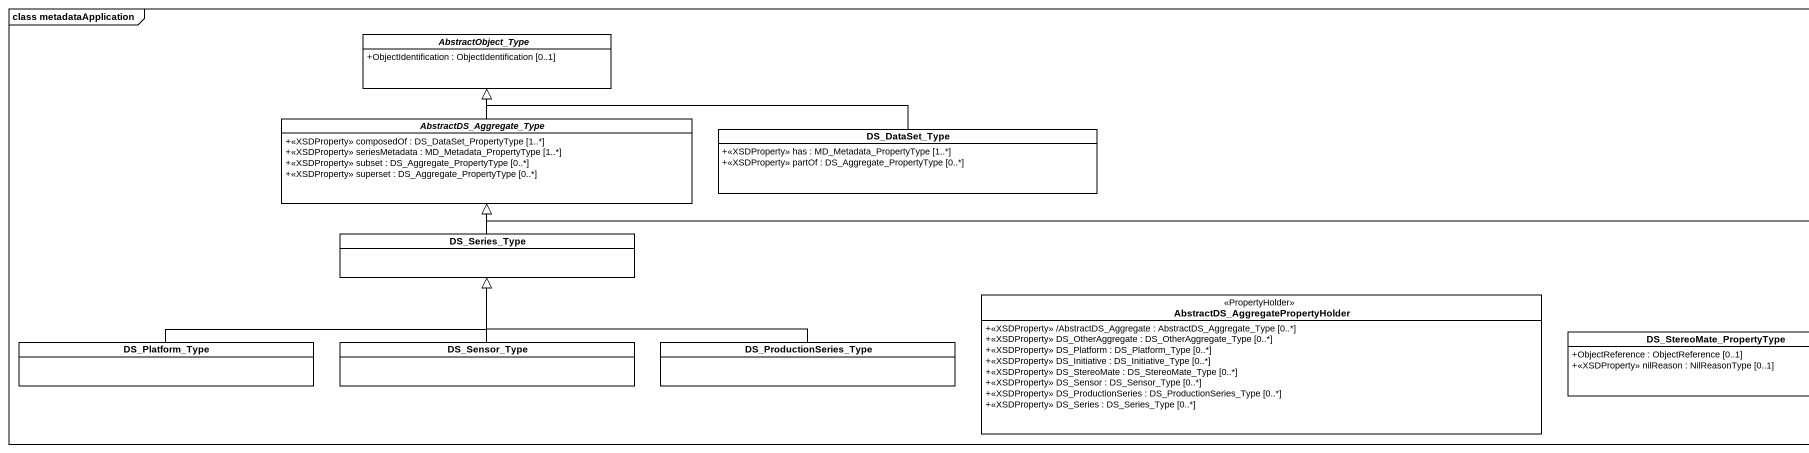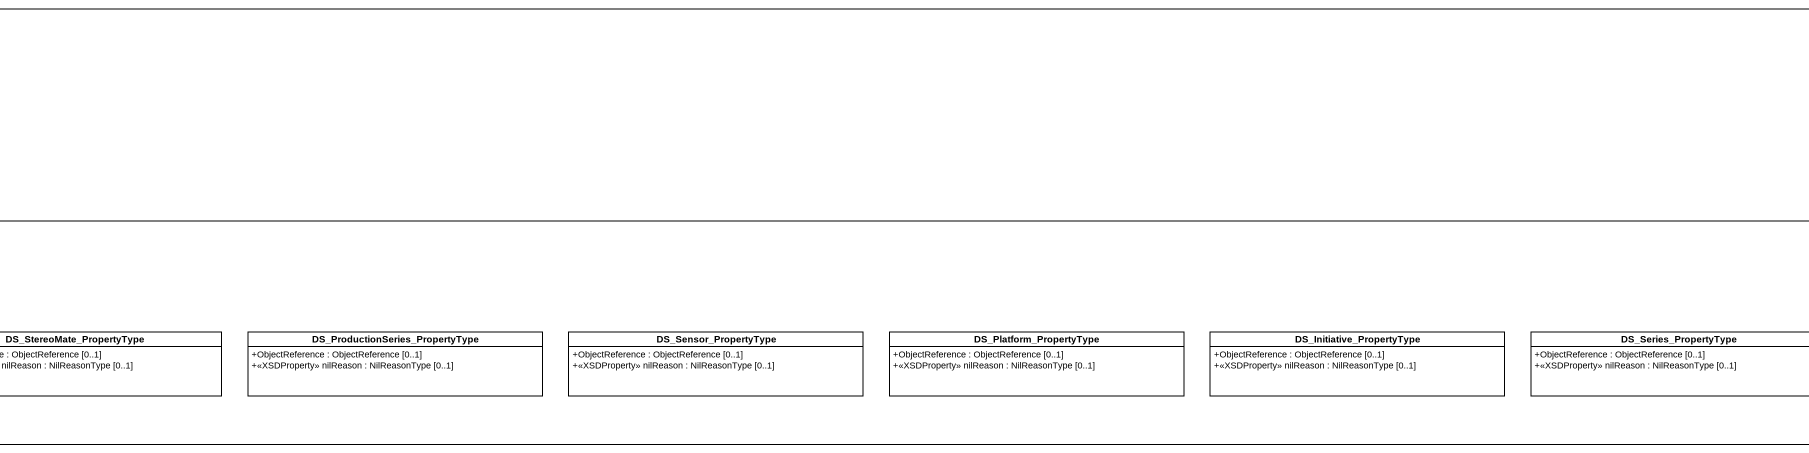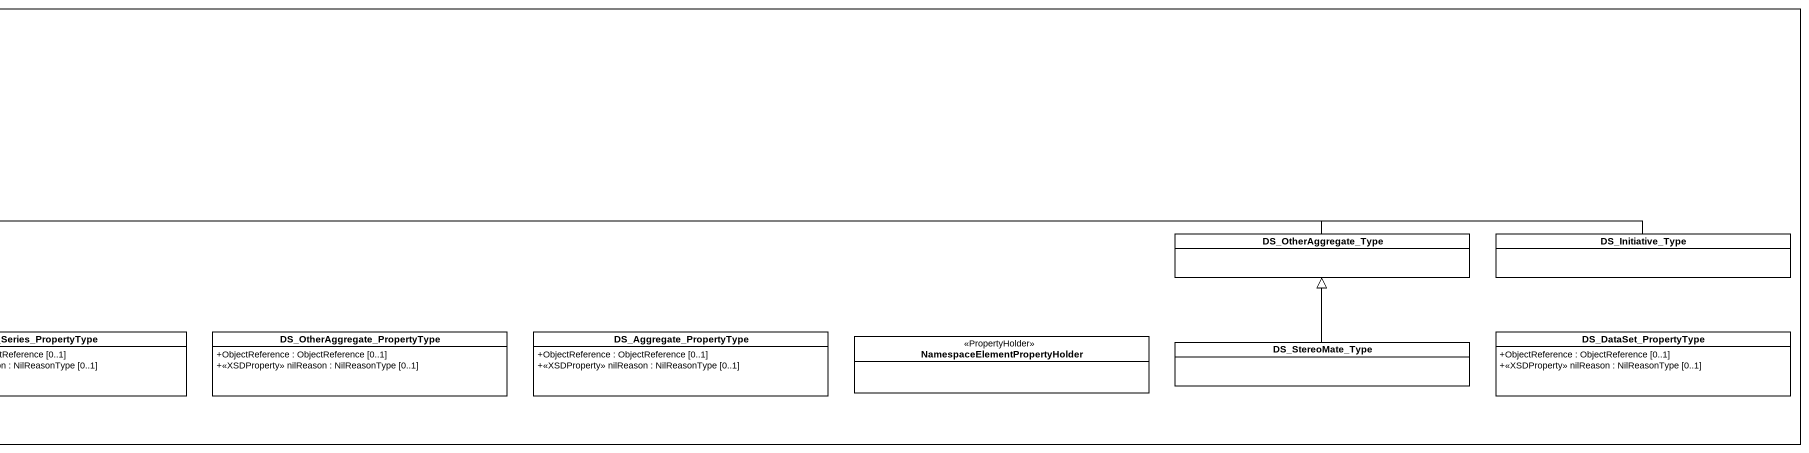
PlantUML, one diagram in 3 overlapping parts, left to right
@startuml
mainframe class metadataApplication
hide circle
hide empty members
skinparam classAttributeIconSize 0
abstract class AbstractObject_Type {
  +ObjectIdentification : ObjectIdentification [0..1]
}
abstract class AbstractDS_Aggregate_Type {
  +<<XSDProperty>> composedOf : DS_DataSet_PropertyType [1..*]
  +<<XSDProperty>> seriesMetadata : MD_Metadata_PropertyType [1..*]
  +<<XSDProperty>> subset : DS_Aggregate_PropertyType [0..*]
  +<<XSDProperty>> superset : DS_Aggregate_PropertyType [0..*]
}
class DS_DataSet_Type {
  +<<XSDProperty>> has : MD_Metadata_PropertyType [1..*]
  +<<XSDProperty>> partOf : DS_Aggregate_PropertyType [0..*]
}
class DS_Series_Type
class DS_OtherAggregate_Type
class DS_Initiative_Type
class "AbstractDS_AggregatePropertyHolder" as AbstractDS <<PropertyHolder>> {
  +<<XSDProperty>> /AbstractDS_Aggregate : AbstractDS_Aggregate_Type [0..*]
  +<<XSDProperty>> DS_OtherAggregate : DS_OtherAggregate_Type [0..*]
  +<<XSDProperty>> DS_Platform : DS_Platform_Type [0..*]
  +<<XSDProperty>> DS_Initiative : DS_Initiative_Type [0..*]
  +<<XSDProperty>> DS_StereoMate : DS_StereoMate_Type [0..*]
  +<<XSDProperty>> DS_Sensor : DS_Sensor_Type [0..*]
  +<<XSDProperty>> DS_ProductionSeries : DS_ProductionSeries_Type [0..*]
  +<<XSDProperty>> DS_Series : DS_Series_Type [0..*]
}
class DS_Platform_Type
class DS_Sensor_Type
class DS_ProductionSeries_Type
class DS_StereoMate_PropertyType {
  +ObjectReference : ObjectReference [0..1]
  +<<XSDProperty>> nilReason : NilReasonType [0..1]
}
class "DS_ProductionSeries_PropertyType" as DS_ProductionSeries {
  +ObjectReference : ObjectReference [0..1]
  +<<XSDProperty>> nilReason : NilReasonType [0..1]
}
class DS_Sensor_PropertyType {
  +ObjectReference : ObjectReference [0..1]
  +<<XSDProperty>> nilReason : NilReasonType [0..1]
}
class DS_Platform_PropertyType {
  +ObjectReference : ObjectReference [0..1]
  +<<XSDProperty>> nilReason : NilReasonType [0..1]
}
class DS_Initiative_PropertyType {
  +ObjectReference : ObjectReference [0..1]
  +<<XSDProperty>> nilReason : NilReasonType [0..1]
}
class DS_Series_PropertyType {
  +ObjectReference : ObjectReference [0..1]
  +<<XSDProperty>> nilReason : NilReasonType [0..1]
}
class "DS_OtherAggregate_PropertyType" as DS_OtherAggregate {
  +ObjectReference : ObjectReference [0..1]
  +<<XSDProperty>> nilReason : NilReasonType [0..1]
}
class DS_Aggregate_PropertyType {
  +ObjectReference : ObjectReference [0..1]
  +<<XSDProperty>> nilReason : NilReasonType [0..1]
}
class "NamespaceElementPropertyHolder" as NamespaceElementPropertyHold <<PropertyHolder>>
class DS_StereoMate_Type
class DS_DataSet_PropertyType {
  +ObjectReference : ObjectReference [0..1]
  +<<XSDProperty>> nilReason : NilReasonType [0..1]
}
AbstractDS_Aggregate_Type -up-|> AbstractObject_Type
DS_DataSet_Type -left-|> AbstractObject_Type
DS_Series_Type -up-|> AbstractDS_Aggregate_Type
DS_OtherAggregate_Type -left-|> AbstractDS_Aggregate_Type
DS_Initiative_Type -left-|> AbstractDS_Aggregate_Type
DS_Platform_Type -right-|> DS_Series_Type
DS_Sensor_Type -up-|> DS_Series_Type
DS_ProductionSeries_Type -left-|> DS_Series_Type
DS_StereoMate_Type -up-|> DS_OtherAggregate_Type
@enduml
